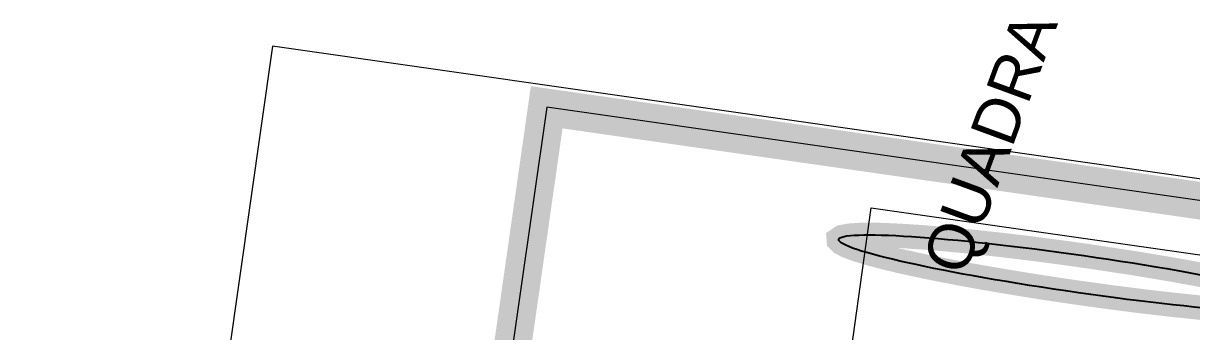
# Model space of a CAD drawing. Header units: millimetres. Extents: x -361192058 to 101130107379, y -14071650034 to 19218552450.
# Drawn here: x -136272.3 to -136086.4, y 40659.7 to 40708.8 of the extents above; entities that cross this region are included whole.
import ezdxf
from ezdxf.enums import TextEntityAlignment as Align

# ---------------------------------------------------------------- set-up
doc = ezdxf.new("R2010")
doc.units = ezdxf.units.MM
doc.header["$LTSCALE"] = 0.5
for name, color, linetype in [('02', 2, 'Continuous'), ('GR_PENA_FINA', 7, 'Continuous'), ('númeraçãoquadras', 4, 'Continuous')]:
    doc.layers.add(name, color=color, linetype=linetype)
doc.styles.get("Standard").update_dxf_attribs({"font": 'txt.shx', "height": 0.12})
doc.styles.add('STYLE1', font='sanss___.ttf')

# ---------------------------------------------------------------- blocks, each defined once
blk = doc.blocks.new('NUM_quadra')
at = {"color": 6, "const_width": 0.02}
blk.add_lwpolyline([(-0.0133520432061038, 0.1995538096409646), (-0.03396137207856104, 0.197095472313652), (-0.0578817124285985, 0.1914411329007772), (-0.07790545024554181, 0.1842029880920486), (-0.0980839678893761, 0.1742972611462264), (-0.1207629871017981, 0.1594249069193736), (-0.1377379490426744, 0.1450112319564166), (-0.1520556984439002, 0.1299194541657934), (-0.1625180437624446, 0.1165670856272393), (-0.1764344977441241, 0.09418528550563855), (-0.1852438537613963, 0.07539704665055813), (-0.1940684209960429, 0.04834716095183544), (-0.1985176143253418, 0.02430548914494118), (-0.2, 2.449293598294707e-17), (-0.1977479207858246, -0.02992924698156066), (-0.1921041628016216, -0.05564162681201971), (-0.1838936225002688, -0.07863291679524947), (-0.1712831141684111, -0.1032574200760946), (-0.1545538230998021, -0.126937448238237), (-0.1388948904680539, -0.143903472514972), (-0.1218702926523065, -0.1585800484576833), (-0.1045798103362554, -0.1704789232428245), (-0.08309400008057272, -0.1819213762882465), (-0.05305444697320133, -0.1928347107145593), (-0.03024527360995229, -0.1976998316242559), (-3.673940397442059e-17, -0.2), (0.03093315800827364, -0.1975933696651666), (0.06772550614199915, -0.1881841008635162), (0.1069104891608479, -0.1690270608730692), (0.1240420910364873, -0.1568870920480579), (0.1407237443089076, -0.1421155437933556), (0.1613804970022024, -0.118136934052489), (0.1736687274357323, -0.09919260612995974), (0.1869657857282061, -0.0710196801389201), (0.1962420223455323, -0.03858845249210724), (0.2, 0), (0.1989460999390915, 0.02050486086334195), (0.1943382022861565, 0.04725106487884616), (0.1870936531840374, 0.07068214016462095), (0.1741307933804454, 0.09837919900414235), (0.1635485483198982, 0.1151167769808291), (0.147166134549038, 0.1354331157505226), (0.1285083774114599, 0.1532501123493023), (0.1062576314788641, 0.1694382358043837), (0.07819320380287934, 0.1840810225934259), (0.05327206202334694, 0.1927747063485785), (0.02666753040880443, 0.1982141337591634), (1.224646799147353e-17, 0.2)], close=True, dxfattribs=at)
blk.add_circle((0, 0), 0.2)
at = {"color": 3, "insert": (-0.1114319926046001, 0.1285282569724242), "char_height": 0.038, "width": 0.2663, "attachment_point": 1, "style": 'STYLE1'}
blk.add_mtext('\\fArial|b0|i0|c0|p34;QUADRA', dxfattribs=at)
at = {"color": 3, "style": 'STYLE1'}
blk.add_attdef('00', text='', height=0.13, dxfattribs=at).set_placement((-2.886579864025407e-15, -0.1334628551621867), align=Align.CENTER)
blk = doc.blocks.new('APROVADO QUADRA 21.2 MBVII')
at = {"layer": '02', "lineweight": 18}
for points in [[(3890.495031361459, 2402.835061513176), (3951.695031361459, 2402.835061513176), (3951.695031361459, 2447.385061513176), (3890.495031361459, 2447.385061513176)], [(3950.945031361459, 2446.635061513176), (3930.860892071287, 2446.635061513176), (3930.860892071287, 2426.763765682708), (3950.945031361459, 2426.763765682708)]]:
    blk.add_lwpolyline(points, close=True, dxfattribs=at)
at = {"layer": '02', "lineweight": 18, "const_width": 0.1}
blk.add_lwpolyline([(3891.245031361459, 2403.585061513176), (3950.945031361459, 2403.585061513176), (3950.945031361459, 2446.635061513176), (3891.245031361459, 2446.635061513176)], close=True, dxfattribs=at)
at = {"layer": 'GR_PENA_FINA', "lineweight": 18}
blk.add_lwpolyline([(3933.189164785019, 2445.731969766325), (3949.07982474079, 2445.736694221705), (3949.078362615502, 2429.53211798027), (3933.189164785019, 2429.503002749845)], close=True, dxfattribs=at)
at = {"layer": 'númeraçãoquadras', "linetype": 'ByBlock', "lineweight": 18, "extrusion": (0.08441109911141861, -0.001452856403118583, 0.996429955167484)}
ref = blk.add_blockref('NUM_quadra', (2512.73179297866, -3892.928737422316, 309.5801950788561), dxfattribs=dict(at, xscale=3.278455931285092, yscale=3.278455931285092, zscale=3.278455906262449, rotation=270.0385460285928))
ref.add_attrib('00', '12', dxfattribs={"layer": '0', "color": 3, "extrusion": (0.08441109911141861, -0.001452856403118583, 0.996429955167484), "height": 0.4261992678140372, "rotation": 270.0385460324826, "style": 'STYLE1'}).set_placement((2512.294241226172, -3892.929031787713, 309.5801950788668), align=Align.CENTER)
at = {"color": 0, "lineweight": 13, "flags": 8}
for p in [(4700.724657799739, 2280.112525715252), (4699.57378630139, 2277.896413499706), (4702.354563138892, 2276.195041239209), (4703.672243349308, 2274.084986290777), (4699.84447394329, 2272.219426909525), (4703.048818763617, 2270.137026470893), (4703.087746051807, 2267.980265113006), (4700.652340375649, 2261.521648881858), (4700.700742594171, 2257.15925950577)]:
    blk.add_attdef('NIVEL', p, '', height=0.07500000000000001, dxfattribs=at)
for rotation, width, p in [(90, 0.7999999999988884, (4700.820527907887, 2275.752076380495)), (270, 0.5999999999989389, (4703.843667029373, 2274.902076380496)), (90, 0.7999999999988884, (4701.5574890138, 2268.502076380494)), (180, 0.5999999999989389, (4651.181659436375, 2236.193129894172))]:
    blk.add_attdef('$PORTA', text='', height=0.09000000000014552, rotation=rotation, dxfattribs=dict(at, width=width)).set_placement(p, align=Align.MIDDLE)
for p in [(4654.175996555586, 2240.463010622155), (4648.499009965404, 2240.192322980255), (4637.801231937738, 2239.384456547896), (4633.43884256165, 2239.336054329374), (4656.392108771131, 2239.312139123806), (4652.474624295089, 2237.682233784653), (4646.416609526773, 2236.987978159928), (4644.259848168886, 2236.949050871738), (4650.364569346656, 2236.364553574237)]:
    blk.add_attdef('NIVEL', p, '', height=0.07500000000000001, rotation=270, dxfattribs=at)
at = {"color": 0, "lineweight": 13, "width": 0.7999999999988884, "flags": 8}
for p in [(4652.031659436374, 2239.216269015658), (4644.781659436374, 2238.479307909745)]:
    blk.add_attdef('$PORTA', text='', height=0.09000000000014552, dxfattribs=at).set_placement(p, align=Align.MIDDLE)

msp = doc.modelspace()

# ---------------------------------------------------------------- block references
at = {"layer": '02', "color": 0, "lineweight": 30, "xscale": -4.574818403918471, "yscale": -59.40450511825884, "zscale": 4.574818403918471, "rotation": 261.8606972171988}
msp.add_blockref('APROVADO QUADRA 21.2 MBVII', (5129.041144779691, 2225.201435725194), dxfattribs=at)

doc.saveas('drawing.dxf')
